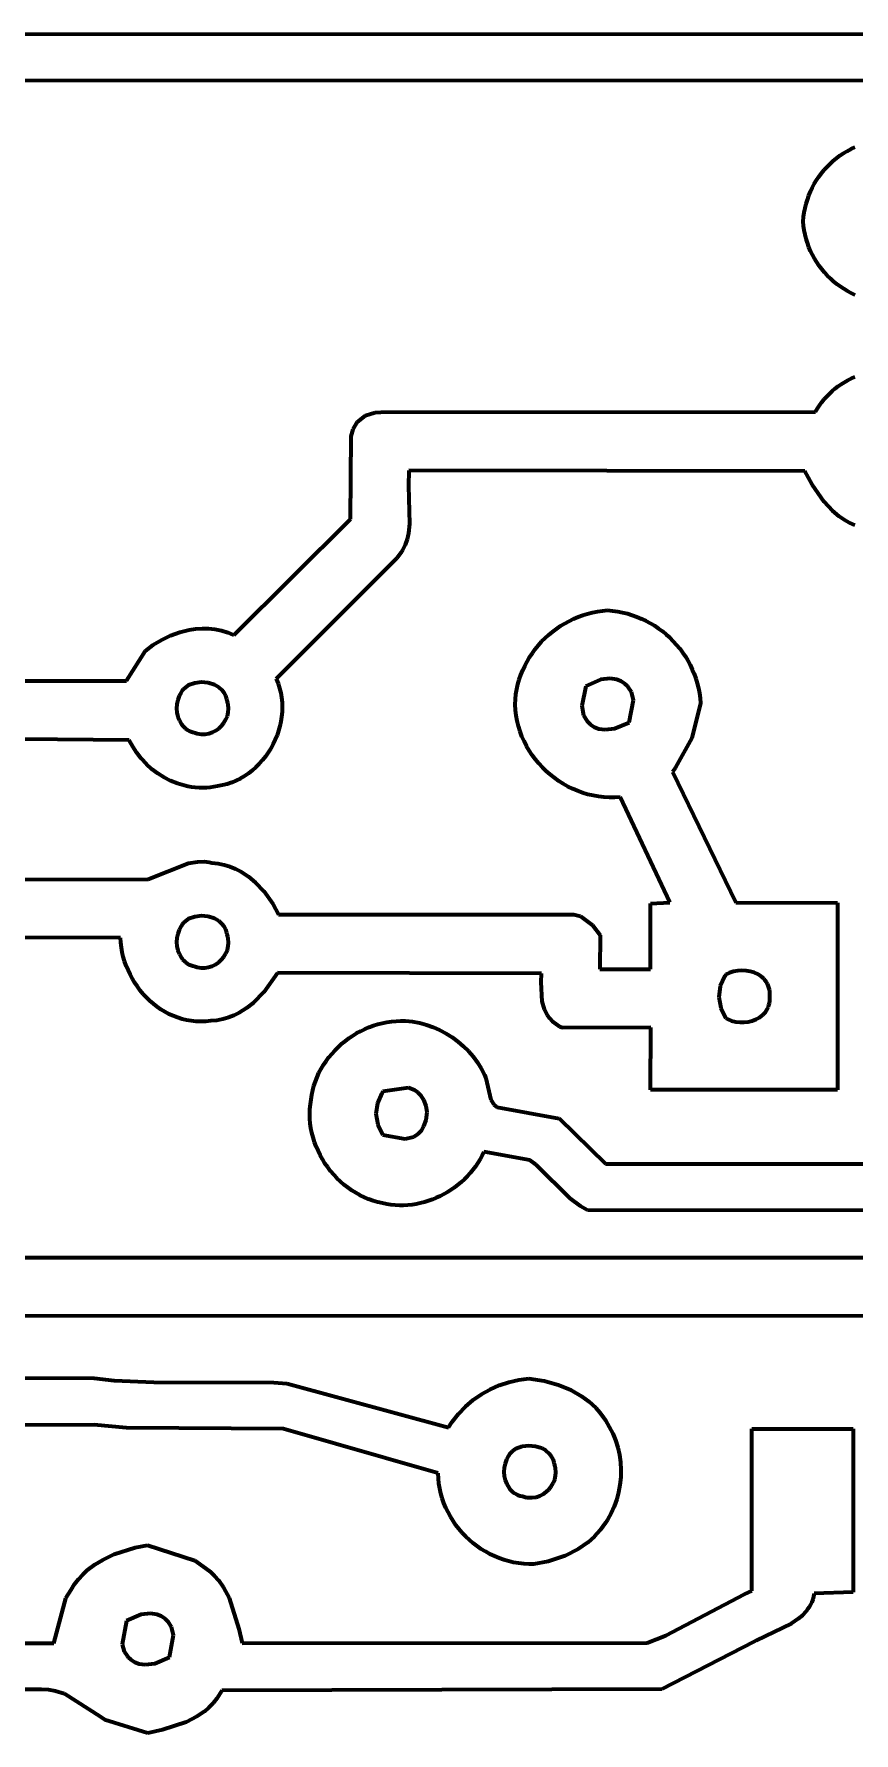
# Model space of a CAD drawing. Header units: millimetres. Extents: x 0 to 18.8, y 0 to 13.5.
# Drawn here: x 10.38 to 11.842, y 6.853 to 9.882 of the extents above; entities that cross this region are included whole.
import ezdxf

# ---------------------------------------------------------------- set-up
doc = ezdxf.new("R2010")
doc.units = ezdxf.units.MM
doc.layers.add('color#000000ff', color=7, linetype='CONTINUOUS', lineweight=100)

msp = doc.modelspace()

# ---------------------------------------------------------------- linework, layer by layer
at = {"layer": 'color#000000ff'}
for p, q in [((9.5972, 9.8821), (13.0141, 9.8819)), ((13.1068, 9.7992), (9.5935, 9.7985)), ((11.8105, 9.6607), (11.8166, 9.6652)), ((11.8166, 9.6652), (11.823, 9.6695)), ((11.823, 9.6695), (11.8295, 9.6734)), ((11.8295, 9.6734), (11.8363, 9.6771)), ((11.8363, 9.6771), (11.8433, 9.6804)), ((11.7791, 9.6277), (11.7837, 9.6338)), ((11.7837, 9.6338), (11.7885, 9.6397)), ((11.7885, 9.6397), (11.7936, 9.6453)), ((11.7936, 9.6453), (11.799, 9.6507)), ((11.799, 9.6507), (11.8047, 9.6558)), ((11.8047, 9.6558), (11.8105, 9.6607)), ((11.7611, 9.5939), (11.764, 9.6011)), ((11.764, 9.6011), (11.7673, 9.608)), ((11.7673, 9.608), (11.7709, 9.6148)), ((11.7709, 9.6148), (11.7749, 9.6214)), ((11.7749, 9.6214), (11.7791, 9.6277)), ((11.7529, 9.5638), (11.7544, 9.5716)), ((11.7544, 9.5716), (11.7562, 9.5792)), ((11.7562, 9.5792), (11.7585, 9.5866)), ((11.7585, 9.5866), (11.7611, 9.5939)), ((11.7511, 9.5479), (11.7518, 9.5559)), ((11.7518, 9.54), (11.7511, 9.5479)), ((11.7518, 9.5559), (11.7529, 9.5638)), ((11.753, 9.5322), (11.7518, 9.54)), ((11.7546, 9.5245), (11.753, 9.5322)), ((11.7565, 9.5169), (11.7546, 9.5245)), ((11.7588, 9.5095), (11.7565, 9.5169)), ((11.7614, 9.5023), (11.7588, 9.5095)), ((11.7644, 9.4952), (11.7614, 9.5023)), ((11.7677, 9.4883), (11.7644, 9.4952)), ((11.7714, 9.4816), (11.7677, 9.4883)), ((11.7753, 9.4751), (11.7714, 9.4816)), ((11.7796, 9.4689), (11.7753, 9.4751)), ((11.7842, 9.4628), (11.7796, 9.4689)), ((11.789, 9.457), (11.7842, 9.4628)), ((11.7941, 9.4514), (11.789, 9.457)), ((11.7995, 9.4461), (11.7941, 9.4514)), ((11.8051, 9.441), (11.7995, 9.4461)), ((11.811, 9.4362), (11.8051, 9.441)), ((11.8171, 9.4317), (11.811, 9.4362)), ((11.8234, 9.4275), (11.8171, 9.4317)), ((11.8299, 9.4236), (11.8234, 9.4275)), ((11.8367, 9.42), (11.8299, 9.4236)), ((11.8436, 9.4168), (11.8367, 9.42)), ((11.8307, 9.2649), (11.8368, 9.2679)), ((11.8368, 9.2679), (11.843, 9.2707)), ((11.793, 9.236), (11.7978, 9.2409)), ((11.7978, 9.2409), (11.8028, 9.2455)), ((11.8028, 9.2455), (11.808, 9.2499)), ((11.808, 9.2499), (11.8134, 9.254)), ((11.8134, 9.254), (11.819, 9.2579)), ((11.819, 9.2579), (11.8248, 9.2615)), ((11.8248, 9.2615), (11.8307, 9.2649)), ((10.9712, 9.2018), (10.9882, 9.2076)), ((10.9882, 9.2076), (10.9986, 9.2082)), ((10.9986, 9.2082), (11.7732, 9.2085)), ((11.7732, 9.2085), (11.7766, 9.2144)), ((11.7766, 9.2144), (11.7803, 9.2201)), ((11.7803, 9.2201), (11.7843, 9.2256)), ((11.7843, 9.2256), (11.7885, 9.2309)), ((11.7885, 9.2309), (11.793, 9.236)), ((10.9455, 9.1653), (10.9489, 9.1779)), ((10.9489, 9.1779), (10.9571, 9.1908)), ((10.9571, 9.1908), (10.9712, 9.2018)), ((10.9444, 9.0173), (10.9455, 9.1653)), ((11.0484, 9.1039), (11.0476, 9.0765)), ((11.7542, 9.103), (11.0484, 9.1039)), ((11.7669, 9.0793), (11.7542, 9.103)), ((11.0476, 9.0765), (11.0494, 9.0087)), ((11.7886, 9.048), (11.7669, 9.0793)), ((11.8032, 9.0323), (11.7886, 9.048)), ((11.8154, 9.022), (11.8032, 9.0323)), ((10.7366, 8.8106), (10.9444, 9.0173)), ((11.0494, 9.0087), (11.0475, 8.9924)), ((11.8242, 9.016), (11.8154, 9.022)), ((11.8335, 9.0108), (11.8242, 9.016)), ((11.8433, 9.0065), (11.8335, 9.0108)), ((11.0394, 8.9666), (11.0368, 8.9617)), ((11.0416, 8.9715), (11.0394, 8.9666)), ((11.0451, 8.9818), (11.0416, 8.9715)), ((11.0475, 8.9924), (11.0451, 8.9818)), ((11.027, 8.9477), (10.8121, 8.7323)), ((11.0307, 8.9523), (11.027, 8.9477)), ((11.0339, 8.9569), (11.0307, 8.9523)), ((11.0368, 8.9617), (11.0339, 8.9569)), ((11.35, 8.8429), (11.3584, 8.846)), ((11.3584, 8.846), (11.3669, 8.8486)), ((11.3669, 8.8486), (11.3756, 8.8508)), ((11.3756, 8.8508), (11.3844, 8.8526)), ((11.3844, 8.8526), (11.3934, 8.854)), ((11.3934, 8.854), (11.4025, 8.8549)), ((11.4025, 8.8549), (11.4115, 8.854)), ((11.4115, 8.854), (11.4205, 8.8527)), ((11.4205, 8.8527), (11.4292, 8.851)), ((11.4292, 8.851), (11.4379, 8.8488)), ((11.4379, 8.8488), (11.4464, 8.8462)), ((11.4464, 8.8462), (11.4547, 8.8432)), ((10.6237, 8.8099), (10.6401, 8.816)), ((10.6401, 8.816), (10.6569, 8.8201)), ((10.6569, 8.8201), (10.6683, 8.8218)), ((10.6683, 8.8218), (10.6798, 8.8226)), ((10.6798, 8.8226), (10.6913, 8.8223)), ((10.6913, 8.8223), (10.7028, 8.821)), ((10.7028, 8.821), (10.7142, 8.8187)), ((10.7142, 8.8187), (10.7255, 8.8152)), ((10.7255, 8.8152), (10.7366, 8.8106)), ((11.2976, 8.811), (11.3044, 8.8166)), ((11.3044, 8.8166), (11.3114, 8.8219)), ((11.3114, 8.8219), (11.3186, 8.8268)), ((11.3186, 8.8268), (11.3262, 8.8314)), ((11.3262, 8.8314), (11.3339, 8.8356)), ((11.3339, 8.8356), (11.3418, 8.8395)), ((11.3418, 8.8395), (11.35, 8.8429)), ((11.4547, 8.8432), (11.4628, 8.8398)), ((11.4628, 8.8398), (11.4707, 8.836)), ((11.4707, 8.836), (11.4785, 8.8319)), ((11.4785, 8.8319), (11.4859, 8.8274)), ((11.4859, 8.8274), (11.4932, 8.8225)), ((11.4932, 8.8225), (11.5002, 8.8173)), ((11.5002, 8.8173), (11.5069, 8.8118)), ((10.5791, 8.7823), (10.593, 8.7929)), ((10.593, 8.7929), (10.6079, 8.8022)), ((10.6079, 8.8022), (10.6237, 8.8099)), ((11.2685, 8.7786), (11.2737, 8.7856)), ((11.2737, 8.7856), (11.2792, 8.7924)), ((11.2792, 8.7924), (11.285, 8.7989)), ((11.285, 8.7989), (11.2912, 8.8051)), ((11.2912, 8.8051), (11.2976, 8.811)), ((11.5069, 8.8118), (11.5134, 8.806)), ((11.5134, 8.806), (11.5196, 8.7999)), ((11.5196, 8.7999), (11.5254, 8.7934)), ((11.5254, 8.7934), (11.531, 8.7867)), ((11.531, 8.7867), (11.5362, 8.7798)), ((10.5451, 8.7293), (10.5791, 8.7823)), ((11.2514, 8.748), (11.2551, 8.7559)), ((11.2551, 8.7559), (11.2592, 8.7637)), ((11.2592, 8.7637), (11.2636, 8.7713)), ((11.2636, 8.7713), (11.2685, 8.7786)), ((11.5362, 8.7798), (11.5411, 8.7726)), ((11.5411, 8.7726), (11.5456, 8.7651)), ((11.5456, 8.7651), (11.5497, 8.7574)), ((11.5497, 8.7574), (11.5535, 8.7495)), ((10.3453, 8.7293), (10.5451, 8.7293)), ((10.6669, 8.7251), (10.6559, 8.7212)), ((10.6787, 8.7265), (10.6669, 8.7251)), ((10.6907, 8.7255), (10.6787, 8.7265)), ((10.7019, 8.722), (10.6907, 8.7255)), ((10.8121, 8.7323), (10.8154, 8.7242)), ((10.8154, 8.7242), (10.818, 8.7159)), ((11.2408, 8.714), (11.2428, 8.7228)), ((11.2428, 8.7228), (11.2452, 8.7314)), ((11.2452, 8.7314), (11.2481, 8.7398)), ((11.2481, 8.7398), (11.2514, 8.748)), ((11.3903, 8.7312), (11.364, 8.7198)), ((11.4073, 8.733), (11.3903, 8.7312)), ((11.4183, 8.7314), (11.4073, 8.733)), ((11.4261, 8.7284), (11.4183, 8.7314)), ((11.4333, 8.7238), (11.4261, 8.7284)), ((11.4377, 8.7197), (11.4333, 8.7238)), ((11.5535, 8.7495), (11.5569, 8.7414)), ((11.5569, 8.7414), (11.5598, 8.7331)), ((11.5598, 8.7331), (11.5624, 8.7246)), ((11.5624, 8.7246), (11.5645, 8.7159)), ((10.6364, 8.6949), (10.6349, 8.6875)), ((10.6389, 8.702), (10.6364, 8.6949)), ((10.6424, 8.7085), (10.6389, 8.702)), ((10.6446, 8.7115), (10.6424, 8.7085)), ((10.647, 8.7143), (10.6446, 8.7115)), ((10.6497, 8.7168), (10.647, 8.7143)), ((10.6527, 8.7192), (10.6497, 8.7168)), ((10.6559, 8.7212), (10.6527, 8.7192)), ((10.7095, 8.7178), (10.7019, 8.722)), ((10.7159, 8.7121), (10.7095, 8.7178)), ((10.7194, 8.7076), (10.7159, 8.7121)), ((10.7221, 8.7024), (10.7194, 8.7076)), ((10.724, 8.6966), (10.7221, 8.7024)), ((10.7246, 8.6935), (10.724, 8.6966)), ((10.7257, 8.69), (10.7246, 8.6935)), ((10.818, 8.7159), (10.8201, 8.7076)), ((10.8201, 8.7076), (10.8215, 8.6991)), ((10.8215, 8.6991), (10.8224, 8.6906)), ((11.2376, 8.6869), (11.2382, 8.6961)), ((11.2382, 8.6961), (11.2392, 8.7051)), ((11.2392, 8.7051), (11.2408, 8.714)), ((11.364, 8.7198), (11.3564, 8.6847)), ((11.4398, 8.7174), (11.4377, 8.7197)), ((11.445, 8.7093), (11.4398, 8.7174)), ((11.441, 8.6548), (11.4487, 8.6944)), ((11.4487, 8.6944), (11.445, 8.7093)), ((11.5645, 8.7159), (11.5661, 8.7071)), ((11.5661, 8.7071), (11.5673, 8.6981)), ((11.5673, 8.6981), (11.5681, 8.689)), ((10.6349, 8.6875), (10.6345, 8.68)), ((10.6345, 8.68), (10.6351, 8.6724)), ((10.6351, 8.6724), (10.6368, 8.6651)), ((10.6368, 8.6651), (10.6394, 8.6582)), ((10.7223, 8.6599), (10.7249, 8.6661)), ((10.7249, 8.6661), (10.7266, 8.6727)), ((10.7265, 8.6865), (10.7257, 8.69)), ((10.7271, 8.6795), (10.7265, 8.6865)), ((10.7266, 8.6727), (10.7271, 8.6795)), ((10.8217, 8.665), (10.8204, 8.6566)), ((10.8225, 8.6735), (10.8217, 8.665)), ((10.8224, 8.6906), (10.8227, 8.6821)), ((10.8227, 8.6821), (10.8225, 8.6735)), ((11.2382, 8.677), (11.2376, 8.6869)), ((11.2395, 8.6672), (11.2382, 8.677)), ((11.2413, 8.6576), (11.2395, 8.6672)), ((11.3564, 8.6847), (11.3597, 8.6675)), ((11.3597, 8.6675), (11.3659, 8.6574)), ((11.5681, 8.689), (11.5524, 8.6266)), ((10.6394, 8.6582), (10.6431, 8.6519)), ((10.6431, 8.6519), (10.6453, 8.6491)), ((10.6453, 8.6491), (10.6478, 8.6464)), ((10.6478, 8.6464), (10.6505, 8.644)), ((10.6505, 8.644), (10.6534, 8.6419)), ((10.6534, 8.6419), (10.6566, 8.6401)), ((10.6566, 8.6401), (10.66, 8.6385)), ((10.66, 8.6385), (10.6637, 8.6373)), ((10.6637, 8.6373), (10.6676, 8.6365)), ((10.6676, 8.6365), (10.6711, 8.6354)), ((10.6711, 8.6354), (10.6747, 8.6346)), ((10.6747, 8.6346), (10.6782, 8.6341)), ((10.6782, 8.6341), (10.6851, 8.6341)), ((10.6851, 8.6341), (10.6918, 8.6352)), ((10.6918, 8.6352), (10.6982, 8.6373)), ((10.6982, 8.6373), (10.7042, 8.6404)), ((10.7042, 8.6404), (10.7097, 8.6442)), ((10.7097, 8.6442), (10.7146, 8.6489)), ((10.7146, 8.6489), (10.7189, 8.6541)), ((10.7189, 8.6541), (10.7223, 8.6599)), ((10.8135, 8.6318), (10.8102, 8.6238)), ((10.8162, 8.6399), (10.8135, 8.6318)), ((10.8185, 8.6482), (10.8162, 8.6399)), ((10.8204, 8.6566), (10.8185, 8.6482)), ((11.2436, 8.6482), (11.2413, 8.6576)), ((11.2465, 8.639), (11.2436, 8.6482)), ((11.2499, 8.63), (11.2465, 8.639)), ((11.3659, 8.6574), (11.368, 8.6551)), ((11.368, 8.6551), (11.3723, 8.6511)), ((11.3723, 8.6511), (11.3794, 8.6466)), ((11.3794, 8.6466), (11.3871, 8.6437)), ((11.3871, 8.6437), (11.398, 8.642)), ((11.398, 8.642), (11.4148, 8.6438)), ((11.4148, 8.6438), (11.441, 8.6548)), ((10.55, 8.6235), (10.3578, 8.625)), ((10.5562, 8.6117), (10.55, 8.6235)), ((10.5634, 8.6007), (10.5562, 8.6117)), ((10.8024, 8.6085), (10.7979, 8.6012)), ((10.8065, 8.6161), (10.8024, 8.6085)), ((10.8102, 8.6238), (10.8065, 8.6161)), ((11.2538, 8.6213), (11.2499, 8.63)), ((11.2581, 8.6128), (11.2538, 8.6213)), ((11.263, 8.6046), (11.2581, 8.6128)), ((11.2682, 8.5966), (11.263, 8.6046)), ((11.5524, 8.6266), (11.5238, 8.5744)), ((10.5716, 8.5903), (10.5634, 8.6007)), ((10.5806, 8.5806), (10.5716, 8.5903)), ((10.5904, 8.5718), (10.5806, 8.5806)), ((10.6009, 8.5638), (10.5904, 8.5718)), ((10.7758, 8.575), (10.7694, 8.5693)), ((10.7819, 8.581), (10.7758, 8.575)), ((10.7876, 8.5874), (10.7819, 8.581)), ((10.7929, 8.5942), (10.7876, 8.5874)), ((10.7979, 8.6012), (10.7929, 8.5942)), ((11.2738, 8.589), (11.2682, 8.5966)), ((11.2799, 8.5817), (11.2738, 8.589)), ((11.2863, 8.5747), (11.2799, 8.5817)), ((11.2931, 8.568), (11.2863, 8.5747)), ((11.5238, 8.5744), (11.5182, 8.5669)), ((10.6121, 8.5568), (10.6009, 8.5638)), ((10.6238, 8.5508), (10.6121, 8.5568)), ((10.6359, 8.5459), (10.6238, 8.5508)), ((10.6485, 8.5422), (10.6359, 8.5459)), ((10.6549, 8.5408), (10.6485, 8.5422)), ((10.7076, 8.5413), (10.7009, 8.54)), ((10.7162, 8.5428), (10.7076, 8.5413)), ((10.7246, 8.545), (10.7162, 8.5428)), ((10.7327, 8.5478), (10.7246, 8.545)), ((10.7406, 8.5511), (10.7327, 8.5478)), ((10.7483, 8.5549), (10.7406, 8.5511)), ((10.7556, 8.5593), (10.7483, 8.5549)), ((10.7627, 8.5641), (10.7556, 8.5593)), ((10.7694, 8.5693), (10.7627, 8.5641)), ((11.3002, 8.5618), (11.2931, 8.568)), ((11.3077, 8.5559), (11.3002, 8.5618)), ((11.3154, 8.5504), (11.3077, 8.5559)), ((11.3235, 8.5453), (11.3154, 8.5504)), ((11.3318, 8.5406), (11.3235, 8.5453)), ((11.5182, 8.5669), (11.6309, 8.3341)), ((10.6613, 8.5396), (10.6549, 8.5408)), ((10.6678, 8.5389), (10.6613, 8.5396)), ((10.6744, 8.5384), (10.6678, 8.5389)), ((10.681, 8.5383), (10.6744, 8.5384)), ((10.6876, 8.5385), (10.681, 8.5383)), ((10.6943, 8.539), (10.6876, 8.5385)), ((10.7009, 8.54), (10.6943, 8.539)), ((11.3403, 8.5364), (11.3318, 8.5406)), ((11.3491, 8.5327), (11.3403, 8.5364)), ((11.3581, 8.5294), (11.3491, 8.5327)), ((11.3672, 8.5267), (11.3581, 8.5294)), ((11.3766, 8.5244), (11.3672, 8.5267)), ((11.3861, 8.5227), (11.3766, 8.5244)), ((11.3957, 8.5215), (11.3861, 8.5227)), ((11.4055, 8.5209), (11.3957, 8.5215)), ((11.4153, 8.5208), (11.4055, 8.5209)), ((11.4252, 8.5214), (11.4153, 8.5208)), ((11.5136, 8.3341), (11.4252, 8.5214)), ((10.5838, 8.3754), (10.6559, 8.404)), ((10.6559, 8.404), (10.6719, 8.4066)), ((10.6719, 8.4066), (10.6843, 8.4067)), ((10.6843, 8.4067), (10.6928, 8.4056)), ((10.6928, 8.4056), (10.6971, 8.4047)), ((10.6971, 8.4047), (10.7083, 8.4035)), ((10.7083, 8.4035), (10.7191, 8.4013)), ((10.7191, 8.4013), (10.7294, 8.3981)), ((10.7294, 8.3981), (10.7394, 8.394)), ((10.7394, 8.394), (10.7489, 8.389)), ((10.1529, 8.375), (10.5838, 8.3754)), ((10.7489, 8.389), (10.7624, 8.3802)), ((10.7624, 8.3802), (10.7748, 8.3698)), ((10.7748, 8.3698), (10.7897, 8.3539)), ((10.7897, 8.3539), (10.8057, 8.3317)), ((10.8057, 8.3317), (10.8162, 8.3126)), ((11.4787, 8.3321), (11.5136, 8.3341)), ((11.4792, 8.2153), (11.4787, 8.3321)), ((11.6309, 8.3341), (11.8125, 8.3333)), ((11.8125, 8.3333), (11.8125, 8)), ((10.6497, 8.3002), (10.647, 8.2976)), ((10.6526, 8.3025), (10.6497, 8.3002)), ((10.6559, 8.3045), (10.6526, 8.3025)), ((10.6668, 8.3084), (10.6559, 8.3045)), ((10.6787, 8.3099), (10.6668, 8.3084)), ((10.6906, 8.3088), (10.6787, 8.3099)), ((10.7019, 8.3053), (10.6906, 8.3088)), ((10.7095, 8.3011), (10.7019, 8.3053)), ((10.7159, 8.2954), (10.7095, 8.3011)), ((10.8162, 8.3126), (11.3321, 8.3124)), ((11.3321, 8.3124), (11.3425, 8.3126)), ((11.3425, 8.3126), (11.3543, 8.3096)), ((11.3543, 8.3096), (11.3757, 8.2936)), ((10.5344, 8.2709), (10.1566, 8.2716)), ((10.535, 8.2624), (10.5344, 8.2709)), ((10.635, 8.2709), (10.6345, 8.2634)), ((10.6364, 8.2783), (10.635, 8.2709)), ((10.6389, 8.2853), (10.6364, 8.2783)), ((10.6424, 8.2918), (10.6389, 8.2853)), ((10.6446, 8.2948), (10.6424, 8.2918)), ((10.647, 8.2976), (10.6446, 8.2948)), ((10.7194, 8.2909), (10.7159, 8.2954)), ((10.7221, 8.2857), (10.7194, 8.2909)), ((10.724, 8.2799), (10.7221, 8.2857)), ((10.7246, 8.2768), (10.724, 8.2799)), ((10.7257, 8.2733), (10.7246, 8.2768)), ((10.7265, 8.2697), (10.7257, 8.2733)), ((10.7271, 8.2627), (10.7265, 8.2697)), ((11.3757, 8.2936), (11.3893, 8.2758)), ((11.3893, 8.2758), (11.3888, 8.2152)), ((10.5361, 8.2539), (10.535, 8.2624)), ((10.5376, 8.2456), (10.5361, 8.2539)), ((10.5395, 8.2373), (10.5376, 8.2456)), ((10.6345, 8.2634), (10.6351, 8.2558)), ((10.6351, 8.2558), (10.6368, 8.2486)), ((10.6368, 8.2486), (10.6394, 8.2417)), ((10.6394, 8.2417), (10.643, 8.2354)), ((10.7188, 8.2373), (10.7223, 8.2431)), ((10.7223, 8.2431), (10.7249, 8.2493)), ((10.7249, 8.2493), (10.7265, 8.2559)), ((10.7265, 8.2559), (10.7271, 8.2627)), ((10.5419, 8.2292), (10.5395, 8.2373)), ((10.5447, 8.2211), (10.5419, 8.2292)), ((10.548, 8.2133), (10.5447, 8.2211)), ((10.5516, 8.2056), (10.548, 8.2133)), ((10.643, 8.2354), (10.6452, 8.2325)), ((10.6452, 8.2325), (10.6477, 8.2299)), ((10.6477, 8.2299), (10.6503, 8.2275)), ((10.6503, 8.2275), (10.6533, 8.2253)), ((10.6533, 8.2253), (10.6564, 8.2235)), ((10.6564, 8.2235), (10.6599, 8.2219)), ((10.6599, 8.2219), (10.6635, 8.2207)), ((10.6635, 8.2207), (10.6674, 8.2199)), ((10.6674, 8.2199), (10.6709, 8.2188)), ((10.6709, 8.2188), (10.6745, 8.218)), ((10.6745, 8.218), (10.678, 8.2175)), ((10.678, 8.2175), (10.6849, 8.2174)), ((10.6849, 8.2174), (10.6916, 8.2185)), ((10.6916, 8.2185), (10.698, 8.2206)), ((10.698, 8.2206), (10.704, 8.2236)), ((10.704, 8.2236), (10.7096, 8.2275)), ((10.7096, 8.2275), (10.7145, 8.2321)), ((10.7145, 8.2321), (10.7188, 8.2373)), ((10.8145, 8.2086), (10.7898, 8.1741)), ((11.285, 8.2075), (10.8145, 8.2086)), ((11.3888, 8.2152), (11.4792, 8.2153)), ((11.6199, 8.2085), (11.6133, 8.2053)), ((11.627, 8.2108), (11.6199, 8.2085)), ((11.6344, 8.2122), (11.627, 8.2108)), ((11.6419, 8.2127), (11.6344, 8.2122)), ((11.6494, 8.2123), (11.6419, 8.2127)), ((11.6567, 8.2111), (11.6494, 8.2123)), ((11.6637, 8.209), (11.6567, 8.2111)), ((11.6702, 8.206), (11.6637, 8.209)), ((10.5556, 8.1981), (10.5516, 8.2056)), ((10.5599, 8.1909), (10.5556, 8.1981)), ((10.5646, 8.1839), (10.5599, 8.1909)), ((10.5697, 8.1771), (10.5646, 8.1839)), ((11.2839, 8.1921), (11.285, 8.2075)), ((11.286, 8.1574), (11.2839, 8.1921)), ((11.6033, 8.1845), (11.6009, 8.1652)), ((11.6116, 8.2028), (11.6033, 8.1845)), ((11.6133, 8.2053), (11.6116, 8.2028)), ((11.6762, 8.2022), (11.6702, 8.206)), ((11.6814, 8.1976), (11.6762, 8.2022)), ((11.6836, 8.195), (11.6814, 8.1976)), ((11.6857, 8.1921), (11.6836, 8.195)), ((11.6874, 8.1891), (11.6857, 8.1921)), ((11.6889, 8.1859), (11.6874, 8.1891)), ((11.6901, 8.1824), (11.6889, 8.1859)), ((11.691, 8.1788), (11.6901, 8.1824)), ((11.6915, 8.175), (11.691, 8.1788)), ((10.5751, 8.1707), (10.5697, 8.1771)), ((10.5808, 8.1645), (10.5751, 8.1707)), ((10.5868, 8.1587), (10.5808, 8.1645)), ((10.5931, 8.1532), (10.5868, 8.1587)), ((10.5996, 8.1481), (10.5931, 8.1532)), ((10.6065, 8.1433), (10.5996, 8.1481)), ((10.7713, 8.1553), (10.759, 8.1455)), ((10.7898, 8.1741), (10.7713, 8.1553)), ((11.2903, 8.1431), (11.286, 8.1574)), ((11.6009, 8.1652), (11.6043, 8.1459)), ((11.6875, 8.1445), (11.689, 8.1477)), ((11.689, 8.1477), (11.6901, 8.1511)), ((11.6901, 8.1511), (11.691, 8.1547)), ((11.691, 8.1547), (11.6915, 8.1585)), ((11.6917, 8.1709), (11.6915, 8.175)), ((11.6915, 8.1667), (11.6917, 8.1709)), ((11.6917, 8.1625), (11.6915, 8.1667)), ((11.6915, 8.1585), (11.6917, 8.1625)), ((10.6135, 8.139), (10.6065, 8.1433)), ((10.6209, 8.1351), (10.6135, 8.139)), ((10.6284, 8.1317), (10.6209, 8.1351)), ((10.6361, 8.1287), (10.6284, 8.1317)), ((10.6441, 8.1262), (10.6361, 8.1287)), ((10.6522, 8.1242), (10.6441, 8.1262)), ((10.6605, 8.1228), (10.6522, 8.1242)), ((10.669, 8.1219), (10.6605, 8.1228)), ((10.6776, 8.1216), (10.669, 8.1219)), ((10.6863, 8.1219), (10.6776, 8.1216)), ((10.6952, 8.1228), (10.6863, 8.1219)), ((10.7061, 8.1237), (10.6952, 8.1228)), ((10.7167, 8.1257), (10.7061, 8.1237)), ((10.7268, 8.1287), (10.7167, 8.1257)), ((10.7365, 8.1325), (10.7268, 8.1287)), ((10.7458, 8.1371), (10.7365, 8.1325)), ((10.759, 8.1455), (10.7458, 8.1371)), ((10.9852, 8.1144), (10.9931, 8.1169)), ((10.9931, 8.1169), (11.001, 8.1189)), ((11.001, 8.1189), (11.0091, 8.1206)), ((11.0091, 8.1206), (11.0172, 8.1218)), ((11.0172, 8.1218), (11.0255, 8.1226)), ((11.0255, 8.1226), (11.0337, 8.1229)), ((11.0337, 8.1229), (11.042, 8.1228)), ((11.042, 8.1228), (11.0547, 8.1215)), ((11.0547, 8.1215), (11.0673, 8.1191)), ((11.0673, 8.1191), (11.0796, 8.1158)), ((11.2952, 8.1332), (11.2903, 8.1431)), ((11.2995, 8.1272), (11.2952, 8.1332)), ((11.3046, 8.1217), (11.2995, 8.1272)), ((11.3106, 8.1168), (11.3046, 8.1217)), ((11.6043, 8.1459), (11.6135, 8.1279)), ((11.6135, 8.1279), (11.6168, 8.1261)), ((11.6168, 8.1261), (11.6236, 8.1232)), ((11.6236, 8.1232), (11.6308, 8.1214)), ((11.6308, 8.1214), (11.6383, 8.1204)), ((11.6383, 8.1204), (11.6458, 8.1204)), ((11.6458, 8.1204), (11.6532, 8.1213)), ((11.6532, 8.1213), (11.6603, 8.123)), ((11.6603, 8.123), (11.6671, 8.1257)), ((11.6671, 8.1257), (11.6734, 8.1291)), ((11.6734, 8.1291), (11.6789, 8.1334)), ((11.6789, 8.1334), (11.6837, 8.1386)), ((11.6837, 8.1386), (11.6857, 8.1414)), ((11.6857, 8.1414), (11.6875, 8.1445)), ((10.9284, 8.0817), (10.9347, 8.0869)), ((10.9347, 8.0869), (10.9413, 8.0919)), ((10.9413, 8.0919), (10.9482, 8.0965)), ((10.9482, 8.0965), (10.9552, 8.1008)), ((10.9552, 8.1008), (10.9625, 8.1047)), ((10.9625, 8.1047), (10.9699, 8.1083)), ((10.9699, 8.1083), (10.9775, 8.1115)), ((10.9775, 8.1115), (10.9852, 8.1144)), ((11.0796, 8.1158), (11.0917, 8.1116)), ((11.0917, 8.1116), (11.1034, 8.1065)), ((11.1034, 8.1065), (11.1147, 8.1005)), ((11.1147, 8.1005), (11.1255, 8.0937)), ((11.1255, 8.0937), (11.1358, 8.0861)), ((11.3176, 8.1125), (11.3106, 8.1168)), ((11.3215, 8.1106), (11.3176, 8.1125)), ((11.4794, 8.1108), (11.3215, 8.1106)), ((11.4792, 8), (11.4794, 8.1108)), ((10.9008, 8.0513), (10.9057, 8.0579)), ((10.9057, 8.0579), (10.9109, 8.0642)), ((10.9109, 8.0642), (10.9164, 8.0703)), ((10.9164, 8.0703), (10.9223, 8.0762)), ((10.9223, 8.0762), (10.9284, 8.0817)), ((11.1358, 8.0861), (11.1454, 8.0778)), ((11.1454, 8.0778), (11.1545, 8.0688)), ((11.1545, 8.0688), (11.1628, 8.0592)), ((11.1628, 8.0592), (11.1704, 8.0489)), ((10.8848, 8.0227), (10.8882, 8.0302)), ((10.8882, 8.0302), (10.892, 8.0374)), ((10.892, 8.0374), (10.8962, 8.0445)), ((10.8962, 8.0445), (10.9008, 8.0513)), ((11.1704, 8.0489), (11.1771, 8.038)), ((11.1771, 8.038), (11.1829, 8.0266)), ((11.1829, 8.0266), (11.1855, 8.0207)), ((10.8754, 7.9911), (10.8771, 7.9992)), ((10.8771, 7.9992), (10.8792, 8.0072)), ((10.8792, 8.0072), (10.8818, 8.015)), ((10.8818, 8.015), (10.8848, 8.0227)), ((11.0022, 7.9967), (11.0005, 7.9942)), ((11.0478, 8.0036), (11.0022, 7.9967)), ((11.0583, 7.9996), (11.0478, 8.0036)), ((11.0644, 7.9954), (11.0583, 7.9996)), ((11.1855, 8.0207), (11.1947, 7.9819)), ((11.8125, 8), (11.4792, 8)), ((10.8718, 7.957), (10.8721, 7.9656)), ((10.8721, 7.9656), (10.8728, 7.9742)), ((10.8728, 7.9742), (10.8741, 7.9828)), ((10.8741, 7.9828), (10.8754, 7.9911)), ((10.9923, 7.9761), (10.9898, 7.957)), ((11.0005, 7.9942), (10.9923, 7.9761)), ((11.0705, 7.9893), (11.0644, 7.9954)), ((11.0751, 7.9821), (11.0705, 7.9893)), ((11.0792, 7.9714), (11.0751, 7.9821)), ((11.0807, 7.96), (11.0792, 7.9714)), ((11.1947, 7.9819), (11.1996, 7.9739)), ((11.1996, 7.9739), (11.2041, 7.9703)), ((11.2041, 7.9703), (11.206, 7.9693)), ((11.206, 7.9693), (11.3165, 7.9487)), ((10.872, 7.9485), (10.8718, 7.957)), ((10.8727, 7.94), (10.872, 7.9485)), ((10.8739, 7.9315), (10.8727, 7.94)), ((10.9898, 7.957), (10.9931, 7.9379)), ((10.9931, 7.9379), (11.0022, 7.92)), ((11.0753, 7.9349), (11.0792, 7.9457)), ((11.0792, 7.9457), (11.0807, 7.96)), ((11.3165, 7.9487), (11.399, 7.8682)), ((10.8756, 7.9232), (10.8739, 7.9315)), ((10.8777, 7.915), (10.8756, 7.9232)), ((10.8802, 7.9069), (10.8777, 7.915)), ((10.8832, 7.8989), (10.8802, 7.9069)), ((11.0022, 7.92), (11.0416, 7.9124)), ((11.0416, 7.9124), (11.0566, 7.9162)), ((11.0566, 7.9162), (11.0648, 7.9214)), ((11.0648, 7.9214), (11.0707, 7.9277)), ((11.0707, 7.9277), (11.0753, 7.9349)), ((10.8865, 7.8911), (10.8832, 7.8989)), ((10.8903, 7.8835), (10.8865, 7.8911)), ((10.8944, 7.8761), (10.8903, 7.8835)), ((10.8989, 7.8688), (10.8944, 7.8761)), ((11.1752, 7.8761), (11.1713, 7.8697)), ((11.1789, 7.8827), (11.1752, 7.8761)), ((11.1821, 7.8895), (11.1789, 7.8827)), ((11.2638, 7.8744), (11.1821, 7.8895)), ((10.9037, 7.8618), (10.8989, 7.8688)), ((10.9089, 7.8551), (10.9037, 7.8618)), ((10.9145, 7.8486), (10.9089, 7.8551)), ((10.9203, 7.8424), (10.9145, 7.8486)), ((11.1526, 7.846), (11.1473, 7.8407)), ((11.1577, 7.8516), (11.1526, 7.846)), ((11.1625, 7.8574), (11.1577, 7.8516)), ((11.167, 7.8634), (11.1625, 7.8574)), ((11.1713, 7.8697), (11.167, 7.8634)), ((11.2753, 7.8663), (11.2638, 7.8744)), ((11.3357, 7.8065), (11.2753, 7.8663)), ((11.399, 7.8682), (12.0276, 7.868)), ((10.9264, 7.8365), (10.9203, 7.8424)), ((10.9329, 7.8309), (10.9264, 7.8365)), ((10.9396, 7.8257), (10.9329, 7.8309)), ((10.9465, 7.8208), (10.9396, 7.8257)), ((10.9537, 7.8163), (10.9465, 7.8208)), ((10.9612, 7.8122), (10.9537, 7.8163)), ((11.1174, 7.8177), (11.1108, 7.814)), ((11.1237, 7.8218), (11.1174, 7.8177)), ((11.1299, 7.8261), (11.1237, 7.8218)), ((11.1359, 7.8307), (11.1299, 7.8261)), ((11.1417, 7.8356), (11.1359, 7.8307)), ((11.1473, 7.8407), (11.1417, 7.8356)), ((10.9689, 7.8084), (10.9612, 7.8122)), ((10.9767, 7.8051), (10.9689, 7.8084)), ((10.9848, 7.8023), (10.9767, 7.8051)), ((10.9931, 7.7999), (10.9848, 7.8023)), ((11.0015, 7.7979), (10.9931, 7.7999)), ((11.009, 7.7963), (11.0015, 7.7979)), ((11.0165, 7.7951), (11.009, 7.7963)), ((11.024, 7.7944), (11.0165, 7.7951)), ((11.0315, 7.794), (11.024, 7.7944)), ((11.039, 7.794), (11.0315, 7.794)), ((11.0465, 7.7944), (11.039, 7.794)), ((11.054, 7.7952), (11.0465, 7.7944)), ((11.0614, 7.7964), (11.054, 7.7952)), ((11.0687, 7.7979), (11.0614, 7.7964)), ((11.076, 7.7997), (11.0687, 7.7979)), ((11.0832, 7.8019), (11.076, 7.7997)), ((11.0903, 7.8045), (11.0832, 7.8019)), ((11.0973, 7.8073), (11.0903, 7.8045)), ((11.1041, 7.8105), (11.0973, 7.8073)), ((11.1108, 7.814), (11.1041, 7.8105)), ((11.3543, 7.7923), (11.3357, 7.8065)), ((11.3667, 7.7854), (11.3543, 7.7923)), ((12.0145, 7.7847), (11.3667, 7.7854)), ((9.8785, 7.7007), (13.1665, 7.7016)), ((13.1843, 7.5973), (9.8352, 7.5967)), ((10.2451, 7.4871), (10.4876, 7.4859)), ((10.4876, 7.4859), (10.523, 7.482)), ((10.523, 7.482), (10.594, 7.4788)), ((11.2268, 7.4789), (11.2444, 7.4828)), ((11.2444, 7.4828), (11.2624, 7.4851)), ((11.2624, 7.4851), (11.2897, 7.4812)), ((11.2897, 7.4812), (11.3165, 7.4737)), ((10.594, 7.4788), (10.8075, 7.4781)), ((10.8075, 7.4781), (10.8312, 7.4766)), ((10.8312, 7.4766), (11.1193, 7.3978)), ((11.1628, 7.4471), (11.1776, 7.4573)), ((11.1776, 7.4573), (11.1932, 7.466)), ((11.1932, 7.466), (11.2097, 7.4733)), ((11.2097, 7.4733), (11.2268, 7.4789)), ((11.3165, 7.4737), (11.3369, 7.465)), ((11.3369, 7.465), (11.3561, 7.454)), ((11.3561, 7.454), (11.3693, 7.4441)), ((11.1258, 7.4081), (11.1368, 7.4224)), ((11.1368, 7.4224), (11.1492, 7.4355)), ((11.1492, 7.4355), (11.1628, 7.4471)), ((11.3693, 7.4441), (11.3814, 7.4328)), ((11.3814, 7.4328), (11.3887, 7.4245)), ((11.3887, 7.4245), (11.3954, 7.4156)), ((10.4873, 7.4025), (10.279, 7.4022)), ((10.5454, 7.3975), (10.4873, 7.4025)), ((10.8251, 7.3955), (10.5454, 7.3975)), ((11.1007, 7.3166), (10.8251, 7.3955)), ((11.1193, 7.3978), (11.1258, 7.4081)), ((11.3954, 7.4156), (11.3985, 7.4109)), ((11.3985, 7.4109), (11.4056, 7.3995)), ((11.4056, 7.3995), (11.4117, 7.3876)), ((11.6597, 7.1068), (11.6598, 7.3958)), ((11.6598, 7.3958), (11.8402, 7.3958)), ((11.8402, 7.3958), (11.8403, 7.1045)), ((11.2391, 7.36), (11.2359, 7.358)), ((11.2501, 7.3639), (11.2391, 7.36)), ((11.2619, 7.3654), (11.2501, 7.3639)), ((11.2738, 7.3644), (11.2619, 7.3654)), ((11.2851, 7.361), (11.2738, 7.3644)), ((11.2926, 7.3568), (11.2851, 7.361)), ((11.4117, 7.3876), (11.4167, 7.3752)), ((11.4167, 7.3752), (11.4206, 7.3625)), ((11.4206, 7.3625), (11.4235, 7.3494)), ((11.2197, 7.3337), (11.2183, 7.3264)), ((11.2222, 7.3408), (11.2197, 7.3337)), ((11.2257, 7.3473), (11.2222, 7.3408)), ((11.2279, 7.3503), (11.2257, 7.3473)), ((11.2303, 7.3531), (11.2279, 7.3503)), ((11.233, 7.3557), (11.2303, 7.3531)), ((11.2359, 7.358), (11.233, 7.3557)), ((11.2991, 7.3512), (11.2926, 7.3568)), ((11.3026, 7.3466), (11.2991, 7.3512)), ((11.3053, 7.3415), (11.3026, 7.3466)), ((11.3073, 7.3357), (11.3053, 7.3415)), ((11.3079, 7.3326), (11.3073, 7.3357)), ((11.309, 7.3291), (11.3079, 7.3326)), ((11.4235, 7.3494), (11.4254, 7.3362)), ((11.4254, 7.3362), (11.4262, 7.3228)), ((11.101, 7.3074), (11.1007, 7.3166)), ((11.102, 7.2983), (11.101, 7.3074)), ((11.2183, 7.3264), (11.2179, 7.3188)), ((11.2179, 7.3188), (11.2185, 7.3113)), ((11.2185, 7.3113), (11.2201, 7.304)), ((11.2201, 7.304), (11.2228, 7.2971)), ((11.3057, 7.2989), (11.3083, 7.3051)), ((11.3083, 7.3051), (11.3099, 7.3117)), ((11.3098, 7.3256), (11.309, 7.3291)), ((11.3104, 7.3186), (11.3098, 7.3256)), ((11.3099, 7.3117), (11.3104, 7.3186)), ((11.4259, 7.3095), (11.4246, 7.2961)), ((11.4262, 7.3228), (11.4259, 7.3095)), ((11.1035, 7.2893), (11.102, 7.2983)), ((11.1054, 7.2805), (11.1035, 7.2893)), ((11.1079, 7.2718), (11.1054, 7.2805)), ((11.1109, 7.2634), (11.1079, 7.2718)), ((11.2228, 7.2971), (11.2264, 7.2909)), ((11.2264, 7.2909), (11.2286, 7.288)), ((11.2286, 7.288), (11.2311, 7.2854)), ((11.2311, 7.2854), (11.2338, 7.283)), ((11.2338, 7.283), (11.2367, 7.2808)), ((11.2367, 7.2808), (11.2399, 7.279)), ((11.2399, 7.279), (11.2433, 7.2774)), ((11.2433, 7.2774), (11.247, 7.2762)), ((11.247, 7.2762), (11.2509, 7.2754)), ((11.2509, 7.2754), (11.2544, 7.2743)), ((11.2544, 7.2743), (11.2579, 7.2735)), ((11.2579, 7.2735), (11.2614, 7.273)), ((11.2614, 7.273), (11.2684, 7.273)), ((11.2684, 7.273), (11.2751, 7.2741)), ((11.2751, 7.2741), (11.2815, 7.2762)), ((11.2815, 7.2762), (11.2875, 7.2793)), ((11.2875, 7.2793), (11.2931, 7.2832)), ((11.2931, 7.2832), (11.298, 7.2878)), ((11.298, 7.2878), (11.3022, 7.2931)), ((11.3022, 7.2931), (11.3057, 7.2989)), ((11.4188, 7.2701), (11.4143, 7.2575)), ((11.4222, 7.283), (11.4188, 7.2701)), ((11.4246, 7.2961), (11.4222, 7.283)), ((11.1143, 7.2551), (11.1109, 7.2634)), ((11.1182, 7.247), (11.1143, 7.2551)), ((11.1224, 7.2392), (11.1182, 7.247)), ((11.1272, 7.2316), (11.1224, 7.2392)), ((11.4088, 7.2453), (11.4022, 7.2337)), ((11.4143, 7.2575), (11.4088, 7.2453)), ((11.1322, 7.2242), (11.1272, 7.2316)), ((11.1377, 7.2172), (11.1322, 7.2242)), ((11.1436, 7.2104), (11.1377, 7.2172)), ((11.1497, 7.2039), (11.1436, 7.2104)), ((11.3894, 7.2152), (11.3789, 7.2035)), ((11.3985, 7.2281), (11.3894, 7.2152)), ((11.4022, 7.2337), (11.3985, 7.2281)), ((10.5231, 7.172), (10.5609, 7.1839)), ((10.5609, 7.1839), (10.5829, 7.1882)), ((10.5829, 7.1882), (10.667, 7.1612)), ((11.1562, 7.1978), (11.1497, 7.2039)), ((11.163, 7.192), (11.1562, 7.1978)), ((11.1701, 7.1865), (11.163, 7.192)), ((11.1775, 7.1814), (11.1701, 7.1865)), ((11.1851, 7.1768), (11.1775, 7.1814)), ((11.3501, 7.1812), (11.3268, 7.1692)), ((11.3672, 7.1931), (11.3501, 7.1812)), ((11.3789, 7.2035), (11.3672, 7.1931)), ((10.4753, 7.1435), (10.4885, 7.1536)), ((10.4885, 7.1536), (10.5028, 7.1624)), ((10.5028, 7.1624), (10.5231, 7.172)), ((10.667, 7.1612), (10.6859, 7.1474)), ((11.1929, 7.1725), (11.1851, 7.1768)), ((11.201, 7.1686), (11.1929, 7.1725)), ((11.2092, 7.1651), (11.201, 7.1686)), ((11.2177, 7.1621), (11.2092, 7.1651)), ((11.2263, 7.1596), (11.2177, 7.1621)), ((11.2351, 7.1576), (11.2263, 7.1596)), ((11.244, 7.156), (11.2351, 7.1576)), ((11.253, 7.155), (11.244, 7.156)), ((11.2621, 7.1545), (11.253, 7.155)), ((11.2712, 7.1545), (11.2621, 7.1545)), ((11.2969, 7.1593), (11.2712, 7.1545)), ((11.3268, 7.1692), (11.2969, 7.1593)), ((10.4466, 7.1087), (10.4527, 7.1185)), ((10.4527, 7.1185), (10.4596, 7.1276)), ((10.4596, 7.1276), (10.4671, 7.1359)), ((10.4671, 7.1359), (10.4753, 7.1435)), ((10.6859, 7.1474), (10.6946, 7.1407)), ((10.6946, 7.1407), (10.7023, 7.1334)), ((10.7023, 7.1334), (10.7092, 7.1256)), ((10.7092, 7.1256), (10.7182, 7.1129)), ((10.4155, 7.0135), (10.4373, 7.0939)), ((10.4373, 7.0939), (10.4466, 7.1087)), ((10.7182, 7.1129), (10.7279, 7.0945)), ((10.7279, 7.0945), (10.7454, 7.0392)), ((11.5066, 7.0273), (11.6466, 7.101)), ((11.6466, 7.101), (11.6597, 7.1068)), ((11.7681, 7.0915), (11.7662, 7.0867)), ((11.7696, 7.0966), (11.7681, 7.0915)), ((11.7708, 7.102), (11.7696, 7.0966)), ((11.8403, 7.1045), (11.7708, 7.102)), ((10.5712, 7.0646), (10.545, 7.0535)), ((10.5881, 7.0664), (10.5712, 7.0646)), ((10.599, 7.0647), (10.5881, 7.0664)), ((10.6068, 7.0617), (10.599, 7.0647)), ((10.6139, 7.0571), (10.6068, 7.0617)), ((10.6182, 7.0531), (10.6139, 7.0571)), ((11.7424, 7.057), (11.7304, 7.0488)), ((11.7497, 7.0632), (11.7424, 7.057)), ((11.7561, 7.0702), (11.7497, 7.0632)), ((11.759, 7.074), (11.7561, 7.0702)), ((11.7617, 7.078), (11.759, 7.074)), ((11.7641, 7.0822), (11.7617, 7.078)), ((11.7662, 7.0867), (11.7641, 7.0822)), ((10.545, 7.0535), (10.5374, 7.0118)), ((10.6203, 7.0508), (10.6182, 7.0531)), ((10.6255, 7.0428), (10.6203, 7.0508)), ((10.6218, 6.9885), (10.6292, 7.0279)), ((10.6292, 7.0279), (10.6255, 7.0428)), ((10.7454, 7.0392), (10.7511, 7.0135)), ((11.4733, 7.0143), (11.5066, 7.0273)), ((11.7304, 7.0488), (11.6673, 7.0181)), ((9.2639, 7.0147), (10.4155, 7.0135)), ((10.5374, 7.0118), (10.541, 6.999)), ((10.541, 6.999), (10.5464, 6.9908)), ((10.7511, 7.0135), (11.4733, 7.0143)), ((11.6631, 7.0157), (11.499, 6.9318)), ((11.6673, 7.0181), (11.6631, 7.0157)), ((10.5464, 6.9908), (10.5484, 6.9885)), ((10.5484, 6.9885), (10.5528, 6.9845)), ((10.5528, 6.9845), (10.5599, 6.9799)), ((10.5599, 6.9799), (10.5677, 6.977)), ((10.5677, 6.977), (10.5786, 6.9754)), ((10.5786, 6.9754), (10.5956, 6.9771)), ((10.5956, 6.9771), (10.6218, 6.9885)), ((10.3891, 6.9307), (9.249, 6.9308)), ((10.3935, 6.9309), (10.3891, 6.9307)), ((10.4064, 6.9304), (10.3935, 6.9309)), ((10.4187, 6.9282), (10.4064, 6.9304)), ((10.4345, 6.923), (10.4187, 6.9282)), ((10.4987, 6.8823), (10.4345, 6.923)), ((10.6997, 6.9065), (10.6922, 6.8988)), ((10.7064, 6.9149), (10.6997, 6.9065)), ((10.7123, 6.9242), (10.7064, 6.9149)), ((10.7149, 6.9292), (10.7123, 6.9242)), ((11.499, 6.9318), (10.7149, 6.9292)), ((10.5064, 6.8769), (10.4987, 6.8823)), ((10.5834, 6.8534), (10.5064, 6.8769)), ((10.6707, 6.8828), (10.6513, 6.8729)), ((10.684, 6.8919), (10.6707, 6.8828)), ((10.6922, 6.8988), (10.684, 6.8919)), ((10.6096, 6.8591), (10.5834, 6.8534)), ((10.6513, 6.8729), (10.6096, 6.8591))]:
    msp.add_line(p, q, dxfattribs=at)

doc.saveas('drawing.dxf')
